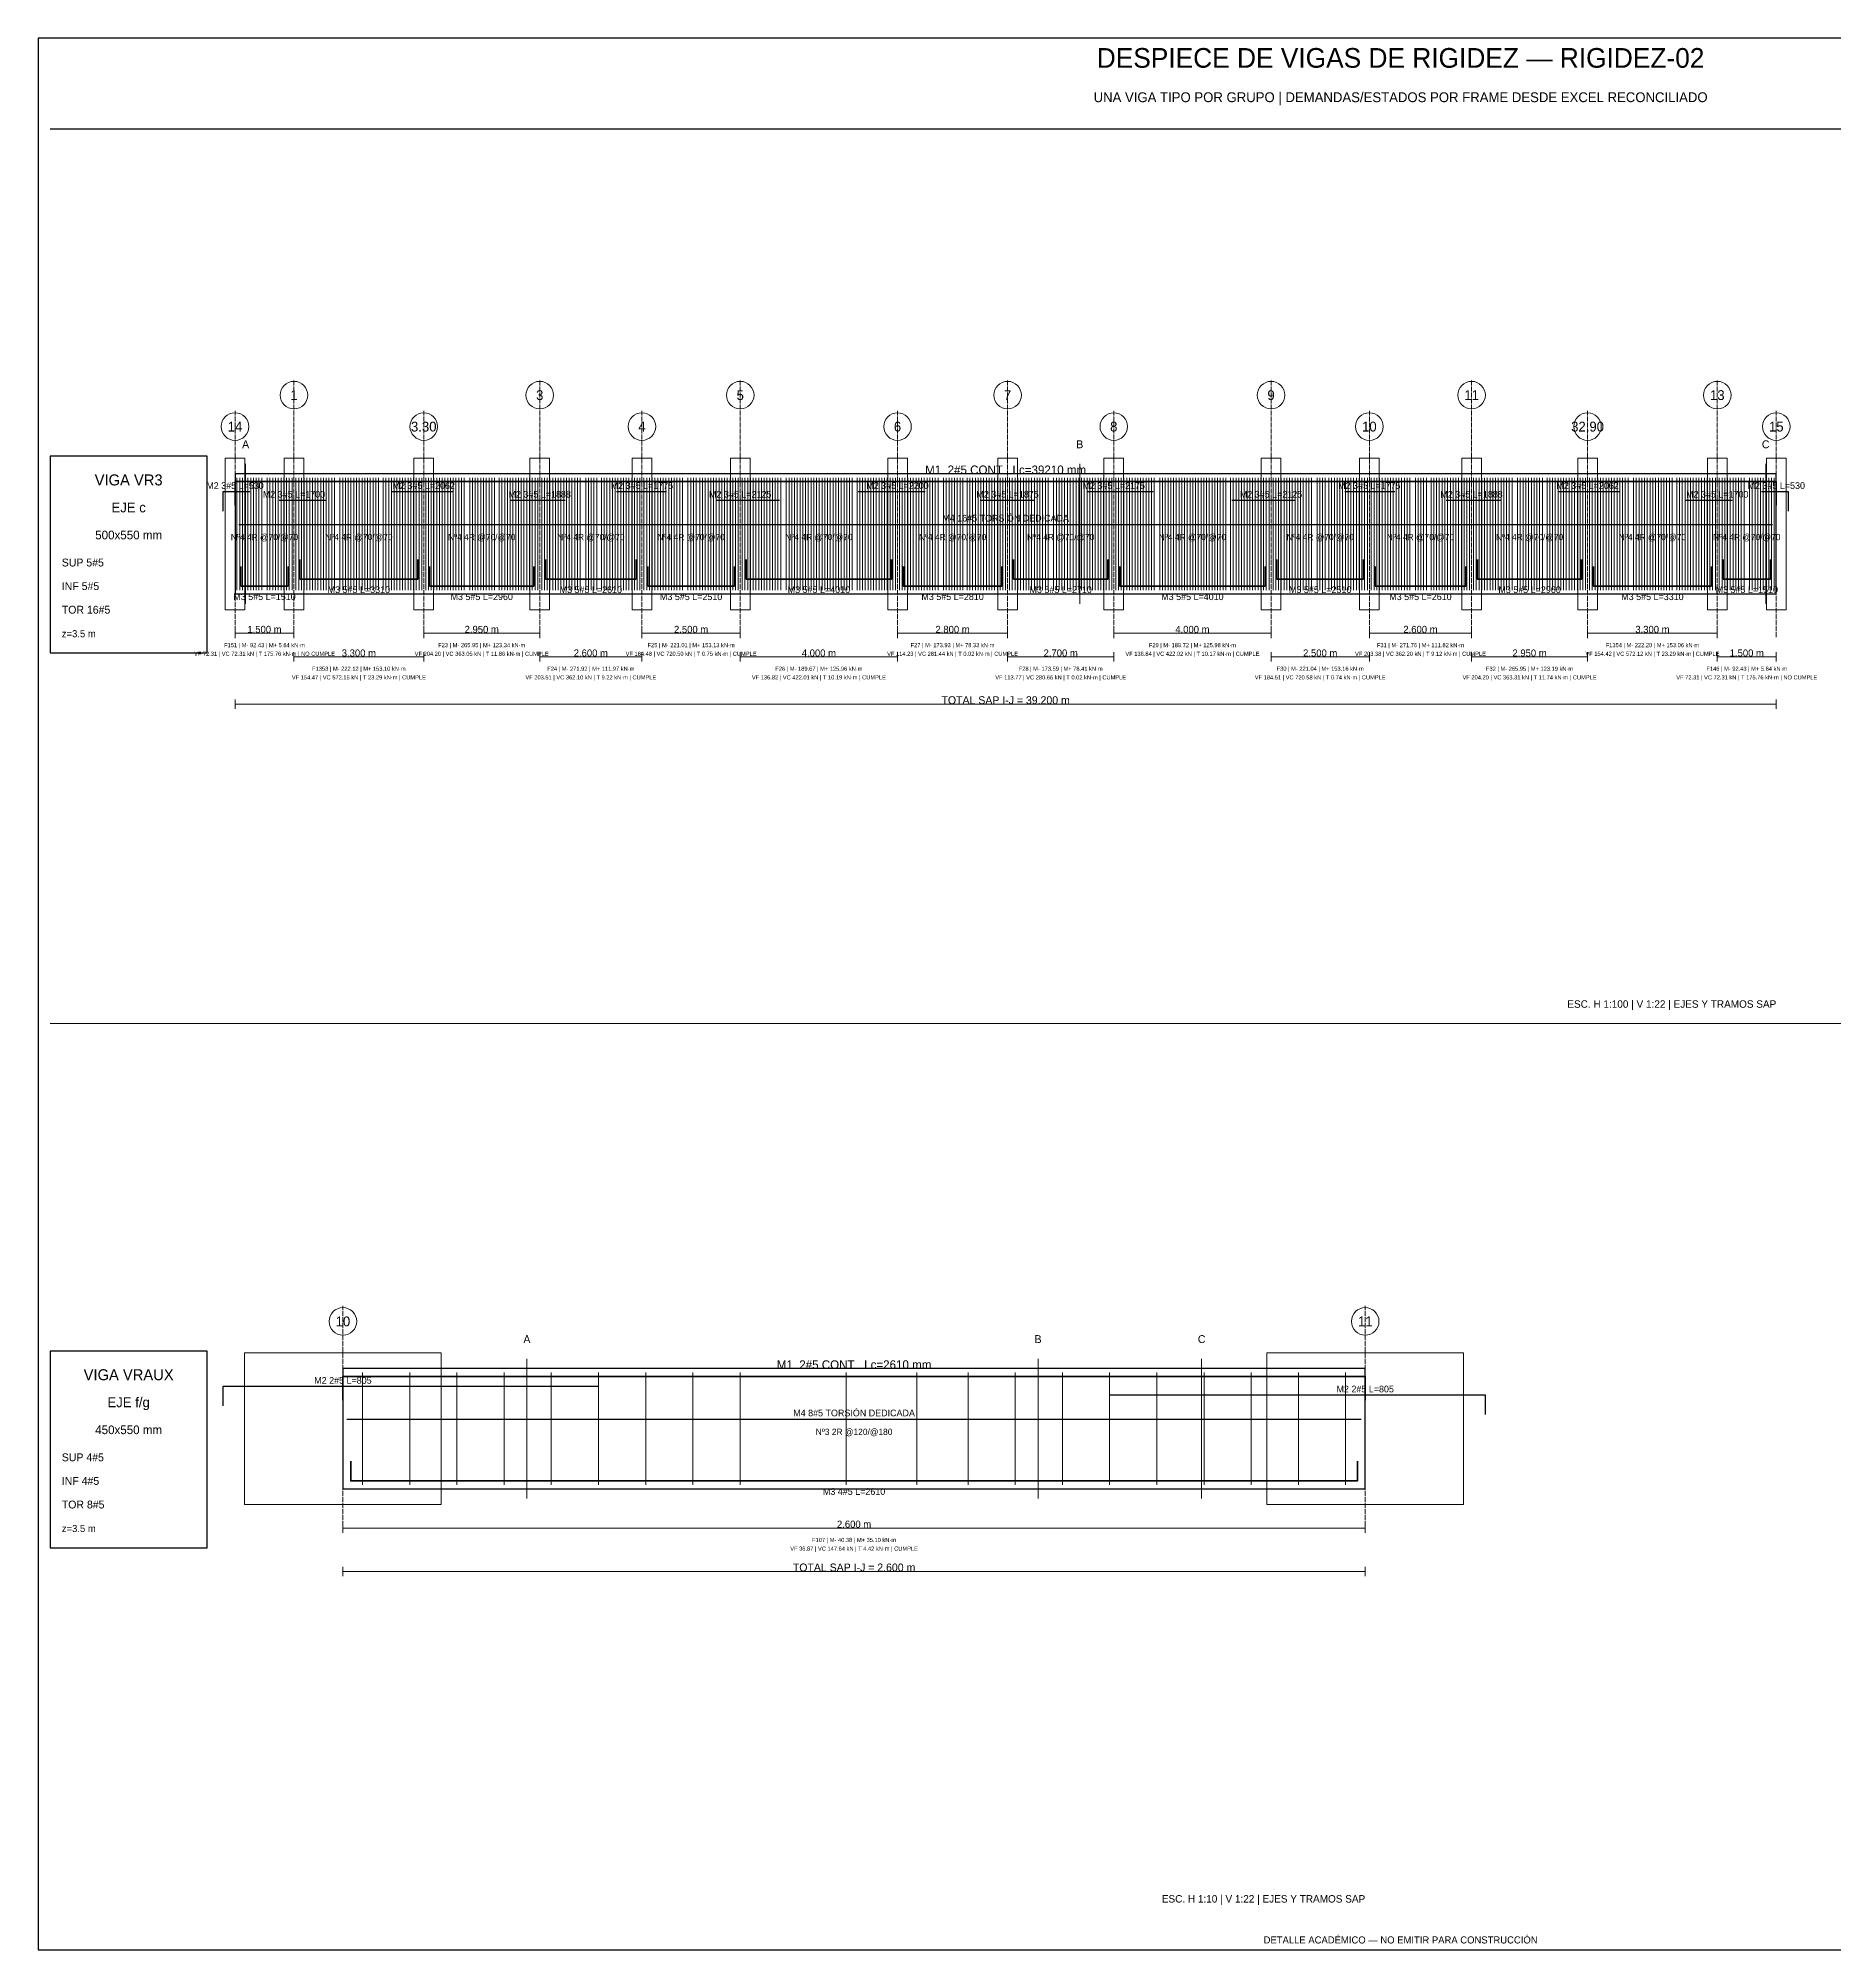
# Model space of a CAD drawing. Header units: millimetres. Extents: x 7 to 1432, y 7 to 493.
# Drawn here: x 739 to 1195.9, y 7 to 493 of the extents above; entities that cross this region are included whole.
import ezdxf
from ezdxf.enums import TextEntityAlignment as Align

# ---------------------------------------------------------------- set-up
doc = ezdxf.new("R2010")
doc.units = ezdxf.units.MM
doc.linetypes.add('DASHED', pattern=[1.524, 1.27, -0.254])
for name, color, linetype in [('ACERO_INF', 1, 'Continuous'), ('ACERO_SUP_APOYO', 5, 'Continuous'), ('ACERO_SUP_CONT', 4, 'Continuous'), ('ACERO_TORSION', 30, 'Continuous'), ('APOYOS', 9, 'Continuous'), ('CONTORNO', 7, 'Continuous'), ('CORTE', 6, 'Continuous'), ('COTAS', 3, 'Continuous'), ('EJES', 1, 'Continuous'), ('ESTRIBOS', 8, 'Continuous'), ('MARCO', 7, 'Continuous'), ('TEXTO', 7, 'Continuous')]:
    doc.layers.add(name, color=color, linetype=linetype)

msp = doc.modelspace()

# ---------------------------------------------------------------- linework, layer by layer
at = {"layer": 'ACERO_INF', "color": 1, "lineweight": 35}
for points in [[(805.55, 360.5), (805.55, 355.5), (835.55, 355.5), (835.55, 360.5)], [(868.05, 360.5), (868.05, 355.5), (891.05, 355.5), (891.05, 360.5)], [(919.05, 360.5), (919.05, 355.5), (956.05, 355.5), (956.05, 360.5)], [(987.05, 360.5), (987.05, 355.5), (1011.05, 355.5), (1011.05, 360.5)], [(1054.05, 360.5), (1054.05, 355.5), (1076.05, 355.5), (1076.05, 360.5)], [(1105.05, 360.5), (1105.05, 355.5), (1131.55, 355.5), (1131.55, 360.5)], [(1167.55, 360.5), (1167.55, 355.5), (1179.55, 355.5), (1179.55, 360.5)], [(790.55, 358.7), (790.55, 353.7), (802.55, 353.7), (802.55, 358.7)], [(838.55, 358.7), (838.55, 353.7), (865.05, 353.7), (865.05, 358.7)], [(894.05, 358.7), (894.05, 353.7), (916.05, 353.7), (916.05, 358.7)], [(959.05, 358.7), (959.05, 353.7), (984.05, 353.7), (984.05, 358.7)], [(1014.05, 358.7), (1014.05, 353.7), (1051.05, 353.7), (1051.05, 358.7)], [(1079.05, 358.7), (1079.05, 353.7), (1102.05, 353.7), (1102.05, 358.7)], [(1134.55, 358.7), (1134.55, 353.7), (1164.55, 353.7), (1164.55, 358.7)], [(818.5, 131.2), (818.5, 126.2), (1074.5, 126.2), (1074.5, 131.2)]]:
    msp.add_lwpolyline(points, dxfattribs=at)
at = {"layer": 'ACERO_SUP_APOYO', "color": 5, "lineweight": 30}
for points in [[(786, 372.76), (786, 377.76), (792.8, 377.76)], [(800.3, 375.56), (812.3, 375.56)], [(828.8, 377.76), (844.42, 377.76)], [(859.17, 375.56), (873.05, 375.56)], [(886.05, 377.76), (898.8, 377.76)], [(911.3, 375.56), (927.55, 375.56)], [(947.55, 377.76), (964.55, 377.76)], [(978.55, 375.56), (992.3, 375.56)], [(1005.8, 377.76), (1022.55, 377.76)], [(1042.55, 375.56), (1058.8, 375.56)], [(1071.3, 377.76), (1084.05, 377.76)], [(1097.05, 375.56), (1110.92, 375.56)], [(1125.67, 377.76), (1141.3, 377.76)], [(1157.8, 375.56), (1169.8, 375.56)], [(1177.3, 377.76), (1184.1, 377.76), (1184.1, 372.76)], [(786, 145.26), (786, 150.26), (881.5, 150.26)], [(1011.5, 148.06), (1107, 148.06), (1107, 143.06)]]:
    msp.add_lwpolyline(points, dxfattribs=at)
at = {"layer": 'ACERO_SUP_CONT', "color": 4, "lineweight": 35}
for points in [[(789.05, 374.26), (789.05, 380.26), (1181.05, 380.26), (1181.05, 374.26)], [(816.5, 146.76), (816.5, 152.76), (1076.5, 152.76), (1076.5, 146.76)]]:
    msp.add_lwpolyline(points, dxfattribs=at)
at = {"layer": 'ACERO_TORSION', "color": 30, "lineweight": 30}
for points in [[(790.05, 369.38), (1180.05, 369.38)], [(817.5, 141.88), (1075.5, 141.88)]]:
    msp.add_lwpolyline(points, dxfattribs=at)
at = {"layer": 'APOYOS', "color": 9, "lineweight": 15}
for points in [[(786.55, 347.7), (791.55, 347.7), (791.55, 386.26), (786.55, 386.26)], [(801.55, 347.7), (806.55, 347.7), (806.55, 386.26), (801.55, 386.26)], [(834.55, 347.7), (839.55, 347.7), (839.55, 386.26), (834.55, 386.26)], [(864.05, 347.7), (869.05, 347.7), (869.05, 386.26), (864.05, 386.26)], [(890.05, 347.7), (895.05, 347.7), (895.05, 386.26), (890.05, 386.26)], [(915.05, 347.7), (920.05, 347.7), (920.05, 386.26), (915.05, 386.26)], [(955.05, 347.7), (960.05, 347.7), (960.05, 386.26), (955.05, 386.26)], [(983.05, 347.7), (988.05, 347.7), (988.05, 386.26), (983.05, 386.26)], [(1010.05, 347.7), (1015.05, 347.7), (1015.05, 386.26), (1010.05, 386.26)], [(1050.05, 347.7), (1055.05, 347.7), (1055.05, 386.26), (1050.05, 386.26)], [(1075.05, 347.7), (1080.05, 347.7), (1080.05, 386.26), (1075.05, 386.26)], [(1101.05, 347.7), (1106.05, 347.7), (1106.05, 386.26), (1101.05, 386.26)], [(1130.55, 347.7), (1135.55, 347.7), (1135.55, 386.26), (1130.55, 386.26)], [(1163.55, 347.7), (1168.55, 347.7), (1168.55, 386.26), (1163.55, 386.26)], [(1178.55, 347.7), (1183.55, 347.7), (1183.55, 386.26), (1178.55, 386.26)], [(791.5, 120.2), (841.5, 120.2), (841.5, 158.76), (791.5, 158.76)], [(1051.5, 120.2), (1101.5, 120.2), (1101.5, 158.76), (1051.5, 158.76)]]:
    msp.add_lwpolyline(points, close=True, dxfattribs=at)
at = {"layer": 'CONTORNO', "color": 7, "lineweight": 25}
for points in [[(789.05, 351.7), (1181.05, 351.7), (1181.05, 382.26), (789.05, 382.26)], [(816.5, 124.2), (1076.5, 124.2), (1076.5, 154.76), (816.5, 154.76)]]:
    msp.add_lwpolyline(points, close=True, dxfattribs=at)
at = {"layer": 'CORTE', "color": 6, "lineweight": 13}
for p, q in [((791.75, 349.2), (791.75, 384.76)), ((1003.91, 349.2), (1003.91, 384.76)), ((1178.35, 349.2), (1178.35, 384.76)), ((863.3, 121.7), (863.3, 157.26)), ((993.3, 121.7), (993.3, 157.26)), ((1034.9, 121.7), (1034.9, 157.26))]:
    msp.add_line(p, q, dxfattribs=at)
at = {"layer": 'COTAS', "color": 3, "lineweight": 13}
for p, q in [((789.05, 340.5), (789.05, 342.9)), ((789.05, 341.7), (804.05, 341.7)), ((804.05, 340.5), (804.05, 342.9)), ((837.05, 340.5), (837.05, 342.9)), ((837.05, 341.7), (866.55, 341.7)), ((866.55, 340.5), (866.55, 342.9)), ((892.55, 340.5), (892.55, 342.9)), ((892.55, 341.7), (917.55, 341.7)), ((917.55, 340.5), (917.55, 342.9)), ((957.55, 340.5), (957.55, 342.9)), ((957.55, 341.7), (985.55, 341.7)), ((985.55, 340.5), (985.55, 342.9)), ((1012.55, 340.5), (1012.55, 342.9)), ((1012.55, 341.7), (1052.55, 341.7)), ((1052.55, 340.5), (1052.55, 342.9)), ((1077.55, 340.5), (1077.55, 342.9)), ((1077.55, 341.7), (1103.55, 341.7)), ((1103.55, 340.5), (1103.55, 342.9)), ((1133.05, 340.5), (1133.05, 342.9)), ((1133.05, 341.7), (1166.05, 341.7)), ((1166.05, 340.5), (1166.05, 342.9)), ((804.05, 334.5), (804.05, 336.9)), ((804.05, 335.7), (837.05, 335.7)), ((837.05, 334.5), (837.05, 336.9)), ((866.55, 334.5), (866.55, 336.9)), ((866.55, 335.7), (892.55, 335.7)), ((892.55, 334.5), (892.55, 336.9)), ((917.55, 334.5), (917.55, 336.9)), ((917.55, 335.7), (957.55, 335.7)), ((957.55, 334.5), (957.55, 336.9)), ((985.55, 334.5), (985.55, 336.9)), ((985.55, 335.7), (1012.55, 335.7)), ((1012.55, 334.5), (1012.55, 336.9)), ((1052.55, 334.5), (1052.55, 336.9)), ((1052.55, 335.7), (1077.55, 335.7)), ((1077.55, 334.5), (1077.55, 336.9)), ((1103.55, 334.5), (1103.55, 336.9)), ((1103.55, 335.7), (1133.05, 335.7)), ((1133.05, 334.5), (1133.05, 336.9)), ((1166.05, 334.5), (1166.05, 336.9)), ((1166.05, 335.7), (1181.05, 335.7)), ((1181.05, 334.5), (1181.05, 336.9)), ((789.05, 322.5), (789.05, 324.9)), ((789.05, 323.7), (1181.05, 323.7)), ((1181.05, 322.5), (1181.05, 324.9)), ((816.5, 113), (816.5, 115.4)), ((816.5, 114.2), (1076.5, 114.2)), ((1076.5, 113), (1076.5, 115.4)), ((816.5, 102), (816.5, 104.4)), ((816.5, 103.2), (1076.5, 103.2)), ((1076.5, 102), (1076.5, 104.4))]:
    msp.add_line(p, q, dxfattribs=at)
at = {"layer": 'EJES', "color": 1, "linetype": 'DASHED', "lineweight": 9}
for p, q in [((804.05, 340.7), (804.05, 406.26)), ((866.55, 340.7), (866.55, 406.26)), ((917.55, 340.7), (917.55, 406.26)), ((985.55, 340.7), (985.55, 406.26)), ((1052.55, 340.7), (1052.55, 406.26)), ((1103.55, 340.7), (1103.55, 406.26)), ((1166.05, 340.7), (1166.05, 406.26)), ((789.05, 340.7), (789.05, 398.26)), ((837.05, 340.7), (837.05, 398.26)), ((892.55, 340.7), (892.55, 398.26)), ((957.55, 340.7), (957.55, 398.26)), ((1012.55, 340.7), (1012.55, 398.26)), ((1077.55, 340.7), (1077.55, 398.26)), ((1133.05, 340.7), (1133.05, 398.26)), ((1181.05, 340.7), (1181.05, 398.26)), ((816.5, 113.2), (816.5, 170.76)), ((1076.5, 113.2), (1076.5, 170.76))]:
    msp.add_line(p, q, dxfattribs=at)
at = {"layer": 'EJES', "color": 1, "lineweight": 18}
for centre in [(804.05, 402.26), (866.55, 402.26), (917.55, 402.26), (985.55, 402.26), (1052.55, 402.26), (1103.55, 402.26), (1166.05, 402.26), (789.05, 394.26), (837.05, 394.26), (892.55, 394.26), (957.55, 394.26), (1012.55, 394.26), (1077.55, 394.26), (1133.05, 394.26), (1181.05, 394.26), (816.5, 166.76), (1076.5, 166.76)]:
    msp.add_circle(centre, 3.5, dxfattribs=at)
at = {"layer": 'ESTRIBOS', "color": 8, "lineweight": 9}
for p, q in [((789.55, 352.7), (789.55, 381.26)), ((790.25, 352.7), (790.25, 381.26)), ((790.95, 352.7), (790.95, 381.26)), ((791.65, 352.7), (791.65, 381.26)), ((792.35, 352.7), (792.35, 381.26)), ((793.05, 352.7), (793.05, 381.26)), ((793.75, 352.7), (793.75, 381.26)), ((794.45, 352.7), (794.45, 381.26)), ((795.15, 352.7), (795.15, 381.26)), ((795.85, 352.7), (795.85, 381.26)), ((797.25, 352.7), (797.25, 381.26)), ((797.95, 352.7), (797.95, 381.26)), ((798.65, 352.7), (798.65, 381.26)), ((799.35, 352.7), (799.35, 381.26)), ((800.05, 352.7), (800.05, 381.26)), ((800.75, 352.7), (800.75, 381.26)), ((801.45, 352.7), (801.45, 381.26)), ((802.15, 352.7), (802.15, 381.26)), ((802.85, 352.7), (802.85, 381.26)), ((803.55, 352.7), (803.55, 381.26)), ((804.55, 352.7), (804.55, 381.26)), ((805.25, 352.7), (805.25, 381.26)), ((805.95, 352.7), (805.95, 381.26)), ((806.65, 352.7), (806.65, 381.26)), ((807.35, 352.7), (807.35, 381.26)), ((808.05, 352.7), (808.05, 381.26)), ((808.75, 352.7), (808.75, 381.26)), ((809.45, 352.7), (809.45, 381.26)), ((810.15, 352.7), (810.15, 381.26)), ((810.85, 352.7), (810.85, 381.26)), ((811.55, 352.7), (811.55, 381.26)), ((812.25, 352.7), (812.25, 381.26)), ((812.95, 352.7), (812.95, 381.26)), ((813.65, 352.7), (813.65, 381.26)), ((814.35, 352.7), (814.35, 381.26)), ((815.75, 352.7), (815.75, 381.26)), ((816.45, 352.7), (816.45, 381.26)), ((817.15, 352.7), (817.15, 381.26)), ((817.85, 352.7), (817.85, 381.26)), ((818.55, 352.7), (818.55, 381.26)), ((819.25, 352.7), (819.25, 381.26)), ((819.95, 352.7), (819.95, 381.26)), ((820.65, 352.7), (820.65, 381.26)), ((821.35, 352.7), (821.35, 381.26)), ((822.05, 352.7), (822.05, 381.26)), ((822.75, 352.7), (822.75, 381.26)), ((823.45, 352.7), (823.45, 381.26)), ((824.15, 352.7), (824.15, 381.26)), ((824.85, 352.7), (824.85, 381.26)), ((825.55, 352.7), (825.55, 381.26)), ((826.75, 352.7), (826.75, 381.26)), ((827.45, 352.7), (827.45, 381.26)), ((828.15, 352.7), (828.15, 381.26)), ((828.85, 352.7), (828.85, 381.26)), ((829.55, 352.7), (829.55, 381.26)), ((830.25, 352.7), (830.25, 381.26)), ((830.95, 352.7), (830.95, 381.26)), ((831.65, 352.7), (831.65, 381.26)), ((832.35, 352.7), (832.35, 381.26)), ((833.05, 352.7), (833.05, 381.26)), ((833.75, 352.7), (833.75, 381.26)), ((834.45, 352.7), (834.45, 381.26)), ((835.15, 352.7), (835.15, 381.26)), ((835.85, 352.7), (835.85, 381.26)), ((836.55, 352.7), (836.55, 381.26)), ((837.55, 352.7), (837.55, 381.26)), ((838.25, 352.7), (838.25, 381.26)), ((838.95, 352.7), (838.95, 381.26)), ((839.65, 352.7), (839.65, 381.26)), ((840.35, 352.7), (840.35, 381.26)), ((841.05, 352.7), (841.05, 381.26)), ((841.75, 352.7), (841.75, 381.26)), ((842.45, 352.7), (842.45, 381.26)), ((843.15, 352.7), (843.15, 381.26)), ((843.85, 352.7), (843.85, 381.26)), ((844.55, 352.7), (844.55, 381.26)), ((845.25, 352.7), (845.25, 381.26)), ((845.95, 352.7), (845.95, 381.26)), ((846.65, 352.7), (846.65, 381.26)), ((847.35, 352.7), (847.35, 381.26)), ((848.75, 352.7), (848.75, 381.26)), ((849.45, 352.7), (849.45, 381.26)), ((850.15, 352.7), (850.15, 381.26)), ((850.85, 352.7), (850.85, 381.26)), ((851.55, 352.7), (851.55, 381.26)), ((852.25, 352.7), (852.25, 381.26)), ((852.95, 352.7), (852.95, 381.26)), ((853.65, 352.7), (853.65, 381.26)), ((854.35, 352.7), (854.35, 381.26)), ((855.05, 352.7), (855.05, 381.26)), ((856.25, 352.7), (856.25, 381.26)), ((856.95, 352.7), (856.95, 381.26)), ((857.65, 352.7), (857.65, 381.26)), ((858.35, 352.7), (858.35, 381.26)), ((859.05, 352.7), (859.05, 381.26)), ((859.75, 352.7), (859.75, 381.26)), ((860.45, 352.7), (860.45, 381.26)), ((861.15, 352.7), (861.15, 381.26)), ((861.85, 352.7), (861.85, 381.26)), ((862.55, 352.7), (862.55, 381.26)), ((863.25, 352.7), (863.25, 381.26)), ((863.95, 352.7), (863.95, 381.26)), ((864.65, 352.7), (864.65, 381.26)), ((865.35, 352.7), (865.35, 381.26)), ((866.05, 352.7), (866.05, 381.26)), ((867.05, 352.7), (867.05, 381.26)), ((867.75, 352.7), (867.75, 381.26)), ((868.45, 352.7), (868.45, 381.26)), ((869.15, 352.7), (869.15, 381.26)), ((869.85, 352.7), (869.85, 381.26)), ((870.55, 352.7), (870.55, 381.26)), ((871.25, 352.7), (871.25, 381.26)), ((871.95, 352.7), (871.95, 381.26)), ((872.65, 352.7), (872.65, 381.26)), ((873.35, 352.7), (873.35, 381.26)), ((874.05, 352.7), (874.05, 381.26)), ((874.75, 352.7), (874.75, 381.26)), ((875.45, 352.7), (875.45, 381.26)), ((876.15, 352.7), (876.15, 381.26)), ((876.85, 352.7), (876.85, 381.26)), ((878.25, 352.7), (878.25, 381.26)), ((878.95, 352.7), (878.95, 381.26)), ((879.65, 352.7), (879.65, 381.26)), ((880.35, 352.7), (880.35, 381.26)), ((881.05, 352.7), (881.05, 381.26)), ((882.25, 352.7), (882.25, 381.26)), ((882.95, 352.7), (882.95, 381.26)), ((883.65, 352.7), (883.65, 381.26)), ((884.35, 352.7), (884.35, 381.26)), ((885.05, 352.7), (885.05, 381.26)), ((885.75, 352.7), (885.75, 381.26)), ((886.45, 352.7), (886.45, 381.26)), ((887.15, 352.7), (887.15, 381.26)), ((887.85, 352.7), (887.85, 381.26)), ((888.55, 352.7), (888.55, 381.26)), ((889.25, 352.7), (889.25, 381.26)), ((889.95, 352.7), (889.95, 381.26)), ((890.65, 352.7), (890.65, 381.26)), ((891.35, 352.7), (891.35, 381.26)), ((892.05, 352.7), (892.05, 381.26)), ((893.05, 352.7), (893.05, 381.26)), ((893.75, 352.7), (893.75, 381.26)), ((894.45, 352.7), (894.45, 381.26)), ((895.15, 352.7), (895.15, 381.26)), ((895.85, 352.7), (895.85, 381.26)), ((896.55, 352.7), (896.55, 381.26)), ((897.25, 352.7), (897.25, 381.26)), ((897.95, 352.7), (897.95, 381.26)), ((898.65, 352.7), (898.65, 381.26)), ((899.35, 352.7), (899.35, 381.26)), ((900.05, 352.7), (900.05, 381.26)), ((900.75, 352.7), (900.75, 381.26)), ((901.45, 352.7), (901.45, 381.26)), ((902.15, 352.7), (902.15, 381.26)), ((902.85, 352.7), (902.85, 381.26)), ((904.25, 352.7), (904.25, 381.26)), ((904.95, 352.7), (904.95, 381.26)), ((905.65, 352.7), (905.65, 381.26)), ((906.35, 352.7), (906.35, 381.26)), ((907.25, 352.7), (907.25, 381.26)), ((907.95, 352.7), (907.95, 381.26)), ((908.65, 352.7), (908.65, 381.26)), ((909.35, 352.7), (909.35, 381.26)), ((910.05, 352.7), (910.05, 381.26)), ((910.75, 352.7), (910.75, 381.26)), ((911.45, 352.7), (911.45, 381.26)), ((912.15, 352.7), (912.15, 381.26)), ((912.85, 352.7), (912.85, 381.26)), ((913.55, 352.7), (913.55, 381.26)), ((914.25, 352.7), (914.25, 381.26)), ((914.95, 352.7), (914.95, 381.26)), ((915.65, 352.7), (915.65, 381.26)), ((916.35, 352.7), (916.35, 381.26)), ((917.05, 352.7), (917.05, 381.26)), ((918.05, 352.7), (918.05, 381.26)), ((918.75, 352.7), (918.75, 381.26)), ((919.45, 352.7), (919.45, 381.26)), ((920.15, 352.7), (920.15, 381.26)), ((920.85, 352.7), (920.85, 381.26)), ((921.55, 352.7), (921.55, 381.26)), ((922.25, 352.7), (922.25, 381.26)), ((922.95, 352.7), (922.95, 381.26)), ((923.65, 352.7), (923.65, 381.26)), ((924.35, 352.7), (924.35, 381.26)), ((925.05, 352.7), (925.05, 381.26)), ((925.75, 352.7), (925.75, 381.26)), ((926.45, 352.7), (926.45, 381.26)), ((927.15, 352.7), (927.15, 381.26)), ((927.85, 352.7), (927.85, 381.26)), ((929.25, 352.7), (929.25, 381.26)), ((929.95, 352.7), (929.95, 381.26)), ((930.65, 352.7), (930.65, 381.26)), ((931.35, 352.7), (931.35, 381.26)), ((932.05, 352.7), (932.05, 381.26)), ((932.75, 352.7), (932.75, 381.26)), ((933.45, 352.7), (933.45, 381.26)), ((934.15, 352.7), (934.15, 381.26)), ((934.85, 352.7), (934.85, 381.26)), ((935.55, 352.7), (935.55, 381.26)), ((936.25, 352.7), (936.25, 381.26)), ((936.95, 352.7), (936.95, 381.26)), ((937.65, 352.7), (937.65, 381.26)), ((938.35, 352.7), (938.35, 381.26)), ((939.05, 352.7), (939.05, 381.26)), ((939.75, 352.7), (939.75, 381.26)), ((940.45, 352.7), (940.45, 381.26)), ((941.15, 352.7), (941.15, 381.26)), ((941.85, 352.7), (941.85, 381.26)), ((942.55, 352.7), (942.55, 381.26)), ((943.25, 352.7), (943.25, 381.26)), ((943.95, 352.7), (943.95, 381.26)), ((944.65, 352.7), (944.65, 381.26)), ((945.35, 352.7), (945.35, 381.26)), ((946.05, 352.7), (946.05, 381.26)), ((947.25, 352.7), (947.25, 381.26)), ((947.95, 352.7), (947.95, 381.26)), ((948.65, 352.7), (948.65, 381.26)), ((949.35, 352.7), (949.35, 381.26)), ((950.05, 352.7), (950.05, 381.26)), ((950.75, 352.7), (950.75, 381.26)), ((951.45, 352.7), (951.45, 381.26)), ((952.15, 352.7), (952.15, 381.26)), ((952.85, 352.7), (952.85, 381.26)), ((953.55, 352.7), (953.55, 381.26)), ((954.25, 352.7), (954.25, 381.26)), ((954.95, 352.7), (954.95, 381.26)), ((955.65, 352.7), (955.65, 381.26)), ((956.35, 352.7), (956.35, 381.26)), ((957.05, 352.7), (957.05, 381.26)), ((958.05, 352.7), (958.05, 381.26)), ((958.75, 352.7), (958.75, 381.26)), ((959.45, 352.7), (959.45, 381.26)), ((960.15, 352.7), (960.15, 381.26)), ((960.85, 352.7), (960.85, 381.26)), ((961.55, 352.7), (961.55, 381.26)), ((962.25, 352.7), (962.25, 381.26)), ((962.95, 352.7), (962.95, 381.26)), ((963.65, 352.7), (963.65, 381.26)), ((964.35, 352.7), (964.35, 381.26)), ((965.05, 352.7), (965.05, 381.26)), ((965.75, 352.7), (965.75, 381.26)), ((966.45, 352.7), (966.45, 381.26)), ((967.15, 352.7), (967.15, 381.26)), ((967.85, 352.7), (967.85, 381.26)), ((969.25, 352.7), (969.25, 381.26)), ((969.95, 352.7), (969.95, 381.26)), ((970.65, 352.7), (970.65, 381.26)), ((971.35, 352.7), (971.35, 381.26)), ((972.05, 352.7), (972.05, 381.26)), ((972.75, 352.7), (972.75, 381.26)), ((973.45, 352.7), (973.45, 381.26)), ((974.15, 352.7), (974.15, 381.26)), ((975.25, 352.7), (975.25, 381.26)), ((975.95, 352.7), (975.95, 381.26)), ((976.65, 352.7), (976.65, 381.26)), ((977.35, 352.7), (977.35, 381.26)), ((978.05, 352.7), (978.05, 381.26)), ((978.75, 352.7), (978.75, 381.26)), ((979.45, 352.7), (979.45, 381.26)), ((980.15, 352.7), (980.15, 381.26)), ((980.85, 352.7), (980.85, 381.26)), ((981.55, 352.7), (981.55, 381.26)), ((982.25, 352.7), (982.25, 381.26)), ((982.95, 352.7), (982.95, 381.26)), ((983.65, 352.7), (983.65, 381.26)), ((984.35, 352.7), (984.35, 381.26)), ((985.05, 352.7), (985.05, 381.26)), ((986.05, 352.7), (986.05, 381.26)), ((986.75, 352.7), (986.75, 381.26)), ((987.45, 352.7), (987.45, 381.26)), ((988.15, 352.7), (988.15, 381.26)), ((988.85, 352.7), (988.85, 381.26)), ((989.55, 352.7), (989.55, 381.26)), ((990.25, 352.7), (990.25, 381.26)), ((990.95, 352.7), (990.95, 381.26)), ((991.65, 352.7), (991.65, 381.26)), ((992.35, 352.7), (992.35, 381.26)), ((993.05, 352.7), (993.05, 381.26)), ((993.75, 352.7), (993.75, 381.26)), ((994.45, 352.7), (994.45, 381.26)), ((995.15, 352.7), (995.15, 381.26)), ((995.85, 352.7), (995.85, 381.26)), ((997.25, 352.7), (997.25, 381.26)), ((997.95, 352.7), (997.95, 381.26)), ((998.65, 352.7), (998.65, 381.26)), ((999.35, 352.7), (999.35, 381.26)), ((1000.05, 352.7), (1000.05, 381.26)), ((1000.75, 352.7), (1000.75, 381.26)), ((1001.45, 352.7), (1001.45, 381.26)), ((1002.25, 352.7), (1002.25, 381.26)), ((1002.95, 352.7), (1002.95, 381.26)), ((1003.65, 352.7), (1003.65, 381.26)), ((1004.35, 352.7), (1004.35, 381.26)), ((1005.05, 352.7), (1005.05, 381.26)), ((1005.75, 352.7), (1005.75, 381.26)), ((1006.45, 352.7), (1006.45, 381.26)), ((1007.15, 352.7), (1007.15, 381.26)), ((1007.85, 352.7), (1007.85, 381.26)), ((1008.55, 352.7), (1008.55, 381.26)), ((1009.25, 352.7), (1009.25, 381.26)), ((1009.95, 352.7), (1009.95, 381.26)), ((1010.65, 352.7), (1010.65, 381.26)), ((1011.35, 352.7), (1011.35, 381.26)), ((1012.05, 352.7), (1012.05, 381.26)), ((1013.05, 352.7), (1013.05, 381.26)), ((1013.75, 352.7), (1013.75, 381.26)), ((1014.45, 352.7), (1014.45, 381.26)), ((1015.15, 352.7), (1015.15, 381.26)), ((1015.85, 352.7), (1015.85, 381.26)), ((1016.55, 352.7), (1016.55, 381.26)), ((1017.25, 352.7), (1017.25, 381.26)), ((1017.95, 352.7), (1017.95, 381.26)), ((1018.65, 352.7), (1018.65, 381.26)), ((1019.35, 352.7), (1019.35, 381.26)), ((1020.05, 352.7), (1020.05, 381.26)), ((1020.75, 352.7), (1020.75, 381.26)), ((1021.45, 352.7), (1021.45, 381.26)), ((1022.15, 352.7), (1022.15, 381.26)), ((1022.85, 352.7), (1022.85, 381.26)), ((1024.25, 352.7), (1024.25, 381.26)), ((1024.95, 352.7), (1024.95, 381.26)), ((1025.65, 352.7), (1025.65, 381.26)), ((1026.35, 352.7), (1026.35, 381.26)), ((1027.05, 352.7), (1027.05, 381.26)), ((1027.75, 352.7), (1027.75, 381.26)), ((1028.45, 352.7), (1028.45, 381.26)), ((1029.15, 352.7), (1029.15, 381.26)), ((1029.85, 352.7), (1029.85, 381.26)), ((1030.55, 352.7), (1030.55, 381.26)), ((1031.25, 352.7), (1031.25, 381.26)), ((1031.95, 352.7), (1031.95, 381.26)), ((1032.65, 352.7), (1032.65, 381.26)), ((1033.35, 352.7), (1033.35, 381.26)), ((1034.05, 352.7), (1034.05, 381.26)), ((1034.75, 352.7), (1034.75, 381.26)), ((1035.45, 352.7), (1035.45, 381.26)), ((1036.15, 352.7), (1036.15, 381.26)), ((1036.85, 352.7), (1036.85, 381.26)), ((1037.55, 352.7), (1037.55, 381.26)), ((1038.25, 352.7), (1038.25, 381.26)), ((1038.95, 352.7), (1038.95, 381.26)), ((1039.65, 352.7), (1039.65, 381.26)), ((1040.35, 352.7), (1040.35, 381.26)), ((1041.05, 352.7), (1041.05, 381.26)), ((1042.25, 352.7), (1042.25, 381.26)), ((1042.95, 352.7), (1042.95, 381.26)), ((1043.65, 352.7), (1043.65, 381.26)), ((1044.35, 352.7), (1044.35, 381.26)), ((1045.05, 352.7), (1045.05, 381.26)), ((1045.75, 352.7), (1045.75, 381.26)), ((1046.45, 352.7), (1046.45, 381.26)), ((1047.15, 352.7), (1047.15, 381.26)), ((1047.85, 352.7), (1047.85, 381.26)), ((1048.55, 352.7), (1048.55, 381.26)), ((1049.25, 352.7), (1049.25, 381.26)), ((1049.95, 352.7), (1049.95, 381.26)), ((1050.65, 352.7), (1050.65, 381.26)), ((1051.35, 352.7), (1051.35, 381.26)), ((1052.05, 352.7), (1052.05, 381.26)), ((1053.05, 352.7), (1053.05, 381.26)), ((1053.75, 352.7), (1053.75, 381.26)), ((1054.45, 352.7), (1054.45, 381.26)), ((1055.15, 352.7), (1055.15, 381.26)), ((1055.85, 352.7), (1055.85, 381.26)), ((1056.55, 352.7), (1056.55, 381.26)), ((1057.25, 352.7), (1057.25, 381.26)), ((1057.95, 352.7), (1057.95, 381.26)), ((1058.65, 352.7), (1058.65, 381.26)), ((1059.35, 352.7), (1059.35, 381.26)), ((1060.05, 352.7), (1060.05, 381.26)), ((1060.75, 352.7), (1060.75, 381.26)), ((1061.45, 352.7), (1061.45, 381.26)), ((1062.15, 352.7), (1062.15, 381.26)), ((1062.85, 352.7), (1062.85, 381.26)), ((1064.25, 352.7), (1064.25, 381.26)), ((1064.95, 352.7), (1064.95, 381.26)), ((1065.65, 352.7), (1065.65, 381.26)), ((1066.35, 352.7), (1066.35, 381.26)), ((1067.25, 352.7), (1067.25, 381.26)), ((1067.95, 352.7), (1067.95, 381.26)), ((1068.65, 352.7), (1068.65, 381.26)), ((1069.35, 352.7), (1069.35, 381.26)), ((1070.05, 352.7), (1070.05, 381.26)), ((1070.75, 352.7), (1070.75, 381.26)), ((1071.45, 352.7), (1071.45, 381.26)), ((1072.15, 352.7), (1072.15, 381.26)), ((1072.85, 352.7), (1072.85, 381.26)), ((1073.55, 352.7), (1073.55, 381.26)), ((1074.25, 352.7), (1074.25, 381.26)), ((1074.95, 352.7), (1074.95, 381.26)), ((1075.65, 352.7), (1075.65, 381.26)), ((1076.35, 352.7), (1076.35, 381.26)), ((1077.05, 352.7), (1077.05, 381.26)), ((1078.05, 352.7), (1078.05, 381.26)), ((1078.75, 352.7), (1078.75, 381.26)), ((1079.45, 352.7), (1079.45, 381.26)), ((1080.15, 352.7), (1080.15, 381.26)), ((1080.85, 352.7), (1080.85, 381.26)), ((1081.55, 352.7), (1081.55, 381.26)), ((1082.25, 352.7), (1082.25, 381.26)), ((1082.95, 352.7), (1082.95, 381.26)), ((1083.65, 352.7), (1083.65, 381.26)), ((1084.35, 352.7), (1084.35, 381.26)), ((1085.05, 352.7), (1085.05, 381.26)), ((1085.75, 352.7), (1085.75, 381.26)), ((1086.45, 352.7), (1086.45, 381.26)), ((1087.15, 352.7), (1087.15, 381.26)), ((1087.85, 352.7), (1087.85, 381.26)), ((1089.25, 352.7), (1089.25, 381.26)), ((1089.95, 352.7), (1089.95, 381.26)), ((1090.65, 352.7), (1090.65, 381.26)), ((1091.35, 352.7), (1091.35, 381.26)), ((1092.05, 352.7), (1092.05, 381.26)), ((1093.25, 352.7), (1093.25, 381.26)), ((1093.95, 352.7), (1093.95, 381.26)), ((1094.65, 352.7), (1094.65, 381.26)), ((1095.35, 352.7), (1095.35, 381.26)), ((1096.05, 352.7), (1096.05, 381.26)), ((1096.75, 352.7), (1096.75, 381.26)), ((1097.45, 352.7), (1097.45, 381.26)), ((1098.15, 352.7), (1098.15, 381.26)), ((1098.85, 352.7), (1098.85, 381.26)), ((1099.55, 352.7), (1099.55, 381.26)), ((1100.25, 352.7), (1100.25, 381.26)), ((1100.95, 352.7), (1100.95, 381.26)), ((1101.65, 352.7), (1101.65, 381.26)), ((1102.35, 352.7), (1102.35, 381.26)), ((1103.05, 352.7), (1103.05, 381.26)), ((1104.05, 352.7), (1104.05, 381.26)), ((1104.75, 352.7), (1104.75, 381.26)), ((1105.45, 352.7), (1105.45, 381.26)), ((1106.15, 352.7), (1106.15, 381.26)), ((1106.85, 352.7), (1106.85, 381.26)), ((1107.55, 352.7), (1107.55, 381.26)), ((1108.25, 352.7), (1108.25, 381.26)), ((1108.95, 352.7), (1108.95, 381.26)), ((1109.65, 352.7), (1109.65, 381.26)), ((1110.35, 352.7), (1110.35, 381.26)), ((1111.05, 352.7), (1111.05, 381.26)), ((1111.75, 352.7), (1111.75, 381.26)), ((1112.45, 352.7), (1112.45, 381.26)), ((1113.15, 352.7), (1113.15, 381.26)), ((1113.85, 352.7), (1113.85, 381.26)), ((1115.25, 352.7), (1115.25, 381.26)), ((1115.95, 352.7), (1115.95, 381.26)), ((1116.65, 352.7), (1116.65, 381.26)), ((1117.35, 352.7), (1117.35, 381.26)), ((1118.05, 352.7), (1118.05, 381.26)), ((1118.75, 352.7), (1118.75, 381.26)), ((1119.45, 352.7), (1119.45, 381.26)), ((1120.15, 352.7), (1120.15, 381.26)), ((1120.85, 352.7), (1120.85, 381.26)), ((1121.55, 352.7), (1121.55, 381.26)), ((1122.75, 352.7), (1122.75, 381.26)), ((1123.45, 352.7), (1123.45, 381.26)), ((1124.15, 352.7), (1124.15, 381.26)), ((1124.85, 352.7), (1124.85, 381.26)), ((1125.55, 352.7), (1125.55, 381.26)), ((1126.25, 352.7), (1126.25, 381.26)), ((1126.95, 352.7), (1126.95, 381.26)), ((1127.65, 352.7), (1127.65, 381.26)), ((1128.35, 352.7), (1128.35, 381.26)), ((1129.05, 352.7), (1129.05, 381.26)), ((1129.75, 352.7), (1129.75, 381.26)), ((1130.45, 352.7), (1130.45, 381.26)), ((1131.15, 352.7), (1131.15, 381.26)), ((1131.85, 352.7), (1131.85, 381.26)), ((1132.55, 352.7), (1132.55, 381.26)), ((1133.55, 352.7), (1133.55, 381.26)), ((1134.25, 352.7), (1134.25, 381.26)), ((1134.95, 352.7), (1134.95, 381.26)), ((1135.65, 352.7), (1135.65, 381.26)), ((1136.35, 352.7), (1136.35, 381.26)), ((1137.05, 352.7), (1137.05, 381.26)), ((1137.75, 352.7), (1137.75, 381.26)), ((1138.45, 352.7), (1138.45, 381.26)), ((1139.15, 352.7), (1139.15, 381.26)), ((1139.85, 352.7), (1139.85, 381.26)), ((1140.55, 352.7), (1140.55, 381.26)), ((1141.25, 352.7), (1141.25, 381.26)), ((1141.95, 352.7), (1141.95, 381.26)), ((1142.65, 352.7), (1142.65, 381.26)), ((1143.35, 352.7), (1143.35, 381.26)), ((1144.75, 352.7), (1144.75, 381.26)), ((1145.45, 352.7), (1145.45, 381.26)), ((1146.15, 352.7), (1146.15, 381.26)), ((1146.85, 352.7), (1146.85, 381.26)), ((1147.55, 352.7), (1147.55, 381.26)), ((1148.25, 352.7), (1148.25, 381.26)), ((1148.95, 352.7), (1148.95, 381.26)), ((1149.65, 352.7), (1149.65, 381.26)), ((1150.35, 352.7), (1150.35, 381.26)), ((1151.05, 352.7), (1151.05, 381.26)), ((1151.75, 352.7), (1151.75, 381.26)), ((1152.45, 352.7), (1152.45, 381.26)), ((1153.15, 352.7), (1153.15, 381.26)), ((1153.85, 352.7), (1153.85, 381.26)), ((1154.55, 352.7), (1154.55, 381.26)), ((1155.75, 352.7), (1155.75, 381.26)), ((1156.45, 352.7), (1156.45, 381.26)), ((1157.15, 352.7), (1157.15, 381.26)), ((1157.85, 352.7), (1157.85, 381.26)), ((1158.55, 352.7), (1158.55, 381.26)), ((1159.25, 352.7), (1159.25, 381.26)), ((1159.95, 352.7), (1159.95, 381.26)), ((1160.65, 352.7), (1160.65, 381.26)), ((1161.35, 352.7), (1161.35, 381.26)), ((1162.05, 352.7), (1162.05, 381.26)), ((1162.75, 352.7), (1162.75, 381.26)), ((1163.45, 352.7), (1163.45, 381.26)), ((1164.15, 352.7), (1164.15, 381.26)), ((1164.85, 352.7), (1164.85, 381.26)), ((1165.55, 352.7), (1165.55, 381.26)), ((1166.55, 352.7), (1166.55, 381.26)), ((1167.25, 352.7), (1167.25, 381.26)), ((1167.95, 352.7), (1167.95, 381.26)), ((1168.65, 352.7), (1168.65, 381.26)), ((1169.35, 352.7), (1169.35, 381.26)), ((1170.05, 352.7), (1170.05, 381.26)), ((1170.75, 352.7), (1170.75, 381.26)), ((1171.45, 352.7), (1171.45, 381.26)), ((1172.15, 352.7), (1172.15, 381.26)), ((1172.85, 352.7), (1172.85, 381.26)), ((1174.25, 352.7), (1174.25, 381.26)), ((1174.95, 352.7), (1174.95, 381.26)), ((1175.65, 352.7), (1175.65, 381.26)), ((1176.35, 352.7), (1176.35, 381.26)), ((1177.05, 352.7), (1177.05, 381.26)), ((1177.75, 352.7), (1177.75, 381.26)), ((1178.45, 352.7), (1178.45, 381.26)), ((1179.15, 352.7), (1179.15, 381.26)), ((1179.85, 352.7), (1179.85, 381.26)), ((1180.55, 352.7), (1180.55, 381.26)), ((821.5, 125.2), (821.5, 153.76)), ((833.5, 125.2), (833.5, 153.76)), ((845.5, 125.2), (845.5, 153.76)), ((857.5, 125.2), (857.5, 153.76)), ((869.5, 125.2), (869.5, 153.76)), ((881.5, 125.2), (881.5, 153.76)), ((893.5, 125.2), (893.5, 153.76)), ((905.5, 125.2), (905.5, 153.76)), ((917.5, 125.2), (917.5, 153.76)), ((944.5, 125.2), (944.5, 153.76)), ((962.5, 125.2), (962.5, 153.76)), ((975.5, 125.2), (975.5, 153.76)), ((987.5, 125.2), (987.5, 153.76)), ((999.5, 125.2), (999.5, 153.76)), ((1011.5, 125.2), (1011.5, 153.76)), ((1023.5, 125.2), (1023.5, 153.76)), ((1035.5, 125.2), (1035.5, 153.76)), ((1047.5, 125.2), (1047.5, 153.76)), ((1059.5, 125.2), (1059.5, 153.76)), ((1071.5, 125.2), (1071.5, 153.76))]:
    msp.add_line(p, q, dxfattribs=at)
at = {"layer": 'MARCO', "color": 7, "lineweight": 25}
msp.add_line((742, 470), (1429, 470), dxfattribs=at)
at = {"layer": 'MARCO', "color": 8, "lineweight": 13}
msp.add_line((742, 242.5), (1429, 242.5), dxfattribs=at)
at = {"layer": 'MARCO', "color": 7, "lineweight": 30}
msp.add_lwpolyline([(739, 7), (1432, 7), (1432, 493), (739, 493)], close=True, dxfattribs=at)
at = {"layer": 'MARCO', "color": 7, "lineweight": 25}
for points in [[(742, 336.7), (782, 336.7), (782, 386.7), (742, 386.7)], [(742, 109.2), (782, 109.2), (782, 159.2), (742, 159.2)]]:
    msp.add_lwpolyline(points, close=True, dxfattribs=at)

# ---------------------------------------------------------------- texts
at = {"layer": 'ACERO_INF', "color": 1}
for s, p in [('M3 5#5 L=1510', (796.55, 351)), ('M3 5#5 L=3310', (820.55, 352.8)), ('M3 5#5 L=2960', (851.8, 351)), ('M3 5#5 L=2610', (879.55, 352.8)), ('M3 5#5 L=2510', (905.05, 351)), ('M3 5#5 L=4010', (937.55, 352.8)), ('M3 5#5 L=2810', (971.55, 351)), ('M3 5#5 L=2710', (999.05, 352.8)), ('M3 5#5 L=4010', (1032.55, 351)), ('M3 5#5 L=2510', (1065.05, 352.8)), ('M3 5#5 L=2610', (1090.55, 351)), ('M3 5#5 L=2960', (1118.3, 352.8)), ('M3 5#5 L=3310', (1149.55, 351)), ('M3 5#5 L=1510', (1173.55, 352.8)), ('M3 4#5 L=2610', (946.5, 123.5))]:
    msp.add_text(s, height=1.7, dxfattribs=at).set_placement(p, align=Align.MIDDLE_CENTER)
at = {"layer": 'ACERO_SUP_APOYO', "color": 5}
for s, p in [('M2 3#5 L=530', (789.05, 379.26)), ('M2 3#5 L=2062', (837.05, 379.26)), ('M2 3#5 L=1775', (892.55, 379.26)), ('M2 3#5 L=2200', (957.55, 379.26)), ('M2 3#5 L=2175', (1012.55, 379.26)), ('M2 3#5 L=1775', (1077.55, 379.26)), ('M2 3#5 L=2062', (1133.05, 379.26)), ('M2 3#5 L=530', (1181.05, 379.26)), ('M2 3#5 L=1700', (804.05, 377.06)), ('M2 3#5 L=1888', (866.55, 377.06)), ('M2 3#5 L=2125', (917.55, 377.06)), ('M2 3#5 L=1875', (985.55, 377.06)), ('M2 3#5 L=2125', (1052.55, 377.06)), ('M2 3#5 L=1888', (1103.55, 377.06)), ('M2 3#5 L=1700', (1166.05, 377.06)), ('M2 2#5 L=805', (816.5, 151.76)), ('M2 2#5 L=805', (1076.5, 149.56))]:
    msp.add_text(s, height=1.7, dxfattribs=at).set_placement(p, align=Align.MIDDLE_CENTER)
at = {"layer": 'ACERO_SUP_CONT', "color": 4}
for s, p in [('M1  2#5 CONT.  Lc=39210 mm', (985.05, 383.26)), ('M1  2#5 CONT.  Lc=2610 mm', (946.5, 155.76))]:
    msp.add_text(s, height=2.2, dxfattribs=at).set_placement(p, align=Align.MIDDLE_CENTER)
at = {"layer": 'ACERO_TORSION', "color": 30}
for s, p in [('M4 16#5 TORSIÓN DEDICADA', (985.05, 370.98)), ('M4 8#5 TORSIÓN DEDICADA', (946.5, 143.48))]:
    msp.add_text(s, height=1.7, dxfattribs=at).set_placement(p, align=Align.MIDDLE_CENTER)
at = {"layer": 'CORTE', "color": 6}
for s, p in [('A', (791.75, 389.76)), ('B', (1003.91, 389.76)), ('C', (1178.35, 389.76)), ('A', (863.3, 162.26)), ('B', (993.3, 162.26)), ('C', (1034.9, 162.26))]:
    msp.add_text(s, height=2, dxfattribs=at).set_placement(p, align=Align.MIDDLE_CENTER)
at = {"layer": 'COTAS', "color": 3}
for s, height, p in [('1.500 m', 1.8, (796.55, 342.7)), ('2.950 m', 1.8, (851.8, 342.7)), ('2.500 m', 1.8, (905.05, 342.7)), ('2.800 m', 1.8, (971.55, 342.7)), ('4.000 m', 1.8, (1032.55, 342.7)), ('2.600 m', 1.8, (1090.55, 342.7)), ('3.300 m', 1.8, (1149.55, 342.7)), ('3.300 m', 1.8, (820.55, 336.7)), ('2.600 m', 1.8, (879.55, 336.7)), ('4.000 m', 1.8, (937.55, 336.7)), ('2.700 m', 1.8, (999.05, 336.7)), ('2.500 m', 1.8, (1065.05, 336.7)), ('2.950 m', 1.8, (1118.3, 336.7)), ('1.500 m', 1.8, (1173.55, 336.7)), ('TOTAL SAP I-J = 39.200 m', 2, (985.05, 324.7)), ('2.600 m', 1.8, (946.5, 115.2)), ('TOTAL SAP I-J = 2.600 m', 2, (946.5, 104.2))]:
    msp.add_text(s, height=height, dxfattribs=at).set_placement(p, align=Align.MIDDLE_CENTER)
at = {"layer": 'EJES', "color": 1}
for s, p in [('1', (804.05, 402.26)), ('3', (866.55, 402.26)), ('5', (917.55, 402.26)), ('7', (985.55, 402.26)), ('9', (1052.55, 402.26)), ('11', (1103.55, 402.26)), ('13', (1166.05, 402.26)), ('14', (789.05, 394.26)), ('3.30', (837.05, 394.26)), ('4', (892.55, 394.26)), ('6', (957.55, 394.26)), ('8', (1012.55, 394.26)), ('10', (1077.55, 394.26)), ('32.90', (1133.05, 394.26)), ('15', (1181.05, 394.26)), ('10', (816.5, 166.76)), ('11', (1076.5, 166.76))]:
    msp.add_text(s, height=2.5, dxfattribs=at).set_placement(p, align=Align.MIDDLE_CENTER)
at = {"layer": 'ESTRIBOS', "color": 8}
for s, p in [('Nº4 4R @70/@70', (796.55, 366.18)), ('Nº4 4R @70/@70', (820.55, 366.18)), ('Nº4 4R @70/@70', (851.8, 366.18)), ('Nº4 4R @70/@70', (879.55, 366.18)), ('Nº4 4R @70/@70', (905.05, 366.18)), ('Nº4 4R @70/@70', (937.55, 366.18)), ('Nº4 4R @70/@70', (971.55, 366.18)), ('Nº4 4R @70/@70', (999.05, 366.18)), ('Nº4 4R @70/@70', (1032.55, 366.18)), ('Nº4 4R @70/@70', (1065.05, 366.18)), ('Nº4 4R @70/@70', (1090.55, 366.18)), ('Nº4 4R @70/@70', (1118.3, 366.18)), ('Nº4 4R @70/@70', (1149.55, 366.18)), ('Nº4 4R @70/@70', (1173.55, 366.18)), ('Nº3 2R @120/@180', (946.5, 138.68))]:
    msp.add_text(s, height=1.6, dxfattribs=at).set_placement(p, align=Align.MIDDLE_CENTER)
at = {"layer": 'TEXTO', "color": 7}
for s, height, p in [('DESPIECE DE VIGAS DE RIGIDEZ — RIGIDEZ-02', 5, (1085.5, 488)), ('UNA VIGA TIPO POR GRUPO | DEMANDAS/ESTADOS POR FRAME DESDE EXCEL RECONCILIADO', 2.5, (1085.5, 478)), ('VIGA VR3', 2.8, (762, 380.7)), ('EJE c', 2.5, (762, 373.7)), ('500x550 mm', 2.2, (762, 366.7)), ('F151 | M- 92.43 | M+ 5.84 kN·m', 1.05, (796.55, 338.7)), ('VF 204.20 | VC 363.05 kN | T 11.86 kN·m | CUMPLE', 1.05, (851.8, 336.5)), ('F23 | M- 265.95 | M+ 123.34 kN·m', 1.05, (851.8, 338.7)), ('VF 184.48 | VC 720.50 kN | T 0.75 kN·m | CUMPLE', 1.05, (905.05, 336.5)), ('F25 | M- 221.01 | M+ 153.13 kN·m', 1.05, (905.05, 338.7)), ('VF 114.23 | VC 281.44 kN | T 0.02 kN·m | CUMPLE', 1.05, (971.55, 336.5)), ('F27 | M- 173.93 | M+ 78.33 kN·m', 1.05, (971.55, 338.7)), ('VF 136.84 | VC 422.02 kN | T 10.17 kN·m | CUMPLE', 1.05, (1032.55, 336.5)), ('F29 | M- 189.72 | M+ 125.98 kN·m', 1.05, (1032.55, 338.7)), ('VF 203.38 | VC 362.20 kN | T 9.12 kN·m | CUMPLE', 1.05, (1090.55, 336.5)), ('F31 | M- 271.76 | M+ 111.82 kN·m', 1.05, (1090.55, 338.7)), ('VF 154.42 | VC 572.12 kN | T 23.29 kN·m | CUMPLE', 1.05, (1149.55, 336.5)), ('F1354 | M- 222.20 | M+ 153.06 kN·m', 1.05, (1149.55, 338.7)), ('VF 154.47 | VC 572.15 kN | T 23.29 kN·m | CUMPLE', 1.05, (820.55, 330.5)), ('F1353 | M- 222.12 | M+ 153.10 kN·m', 1.05, (820.55, 332.7)), ('VF 203.51 | VC 362.10 kN | T 9.22 kN·m | CUMPLE', 1.05, (879.55, 330.5)), ('F24 | M- 271.92 | M+ 111.97 kN·m', 1.05, (879.55, 332.7)), ('VF 136.82 | VC 422.01 kN | T 10.19 kN·m | CUMPLE', 1.05, (937.55, 330.5)), ('F26 | M- 189.67 | M+ 125.96 kN·m', 1.05, (937.55, 332.7)), ('VF 113.77 | VC 280.66 kN | T 0.02 kN·m | CUMPLE', 1.05, (999.05, 330.5)), ('F28 | M- 173.59 | M+ 78.41 kN·m', 1.05, (999.05, 332.7)), ('VF 184.51 | VC 720.58 kN | T 0.74 kN·m | CUMPLE', 1.05, (1065.05, 330.5)), ('F30 | M- 221.04 | M+ 153.16 kN·m', 1.05, (1065.05, 332.7)), ('VF 204.20 | VC 363.31 kN | T 11.74 kN·m | CUMPLE', 1.05, (1118.3, 330.5)), ('F32 | M- 265.95 | M+ 123.19 kN·m', 1.05, (1118.3, 332.7)), ('F146 | M- 92.43 | M+ 5.84 kN·m', 1.05, (1173.55, 332.7)), ('VIGA VRAUX', 2.8, (762, 153.2)), ('EJE f/g', 2.5, (762, 146.2)), ('450x550 mm', 2.2, (762, 139.2)), ('F107 | M- 40.38 | M+ 35.10 kN·m', 1.05, (946.5, 111.2)), ('VF 36.87 | VC 147.64 kN | T 4.42 kN·m | CUMPLE', 1.05, (946.5, 109))]:
    msp.add_text(s, height=height, dxfattribs=at).set_placement(p, align=Align.MIDDLE_CENTER)
at = {"layer": 'TEXTO'}
for s, height, p in [('SUP 5#5', 2, (745, 358.7)), ('INF 5#5', 2, (745, 352.7)), ('TOR 16#5', 2, (745, 346.7)), ('z=3.5 m', 1.8, (745, 340.7)), ('SUP 4#5', 2, (745, 131.2)), ('INF 4#5', 2, (745, 125.2)), ('TOR 8#5', 2, (745, 119.2)), ('z=3.5 m', 1.8, (745, 113.2))]:
    msp.add_text(s, height=height, dxfattribs=at).set_placement(p)
at = {"layer": 'TEXTO', "color": 1}
for s, height, p in [('VF 72.31 | VC 72.31 kN | T 175.76 kN·m | NO CUMPLE', 1.05, (796.55, 336.5)), ('VF 72.31 | VC 72.31 kN | T 175.76 kN·m | NO CUMPLE', 1.05, (1173.55, 330.5)), ('DETALLE ACADÉMICO — NO EMITIR PARA CONSTRUCCIÓN', 1.8, (1085.5, 9.5))]:
    msp.add_text(s, height=height, dxfattribs=at).set_placement(p, align=Align.MIDDLE_CENTER)
at = {"layer": 'TEXTO', "color": 7}
for s, p in [('ESC. H 1:100 | V 1:22 | EJES Y TRAMOS SAP', (1181.05, 246.5)), ('ESC. H 1:10 | V 1:22 | EJES Y TRAMOS SAP', (1076.5, 19))]:
    msp.add_text(s, height=1.9, dxfattribs=at).set_placement(p, align=Align.RIGHT)

doc.saveas('drawing.dxf')
